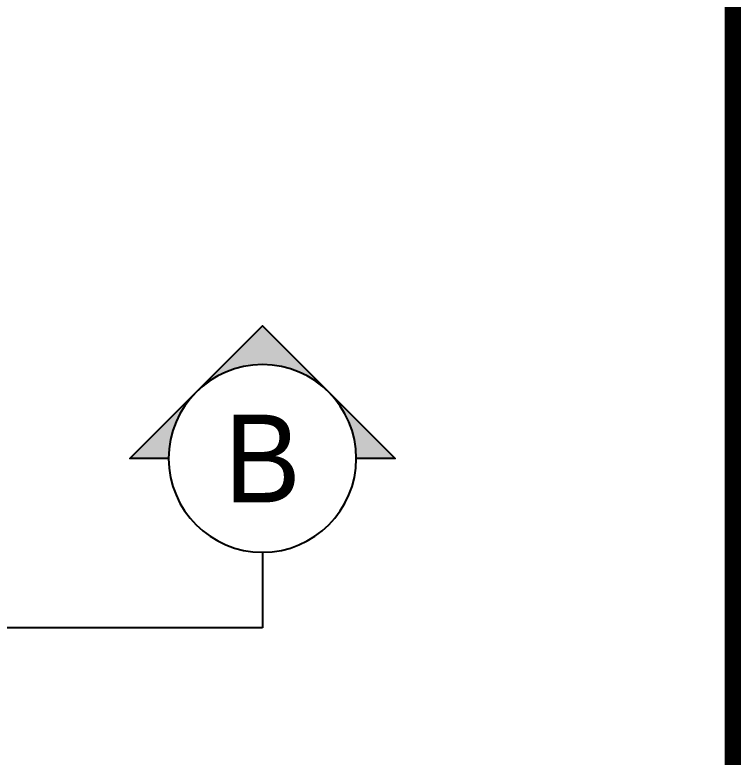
# Model space of a CAD drawing. Header units: millimetres. Extents: x 1073475 to 2890243, y -1340830 to -367733.
# Drawn here: x 2187565 to 2191536, y -379747 to -375689 of the extents above; entities that cross this region are included whole.
import ezdxf
from ezdxf.enums import TextEntityAlignment as Align

# ---------------------------------------------------------------- set-up
doc = ezdxf.new("R2010")
doc.units = ezdxf.units.MM
doc.header["$LTSCALE"] = 50
doc.linetypes.add('PHANTOM', pattern=[63.5, 31.75, -6.35, 6.35, -6.35, 6.35, -6.35])
doc.layers.add('단면', color=4, linetype='Continuous')
doc.styles.add('돋움', font='')
doc.styles.get('돋움').set_extended_font_data('Dotum')

# ---------------------------------------------------------------- blocks, each defined once
blk = doc.blocks.new('A$C070F4A8E')
at = {"layer": '단면'}
h = blk.add_hatch(color=256, dxfattribs=at)
h.paths.add_polyline_path([(-1074.3, 302.3), (-1376.6, 0), (-1074.3, -302.3, -0.414214)])
h.paths.add_polyline_path([(-772.1, 604.6), (-1074.3, 302.3, -0.198912), (-772.1, 427.5)])
h.paths.add_polyline_path([(-772.1, -427.5, -0.198912), (-1074.3, -302.3), (-772.1, -604.6)])
for p, q in [((-344.6, 0), (0, 0)), ((0, 0), (0, -844.8))]:
    blk.add_line(p, q, dxfattribs=at)
blk.add_lwpolyline([(-772.1, -427.5), (-772.1, -604.6), (-1376.6, 0), (-772.1, 604.6), (-772.1, 427.5)], dxfattribs=at)
at = {"layer": '단면', "extrusion": (0, 0, -1)}
blk.add_ellipse((-772.1, 0), major_axis=(0.6, 427.5), ratio=1, start_param=4.711077, end_param=10.994262, dxfattribs=at)

msp = doc.modelspace()

# ---------------------------------------------------------------- linework, layer by layer
at = {"color": 3, "lineweight": 13, "const_width": 90}
msp.add_lwpolyline([(2176510.2, -373845.4), (2191491, -373845.4), (2191491, -384828), (2176510.2, -384828)], close=True, dxfattribs=at)
at = {"layer": '단면', "linetype": 'PHANTOM', "ltscale": 0.5}
msp.add_line((2187905.1, -379040.8, 0), (2180409.8, -379040.8, 0), dxfattribs=at)

# ---------------------------------------------------------------- block references
at = {"layer": '단면', "xscale": 1.2, "yscale": 1.2, "zscale": 1.2, "rotation": 270}
msp.add_blockref('A$C070F4A8E', (2188918.8, -379040.8, 0), dxfattribs=at)

# ---------------------------------------------------------------- texts
at = {"layer": '단면', "style": '돋움'}
msp.add_text('B', height=480, dxfattribs=at).set_placement((2188918.8, -378114.3, 0), align=Align.MIDDLE)

doc.saveas('drawing.dxf')
